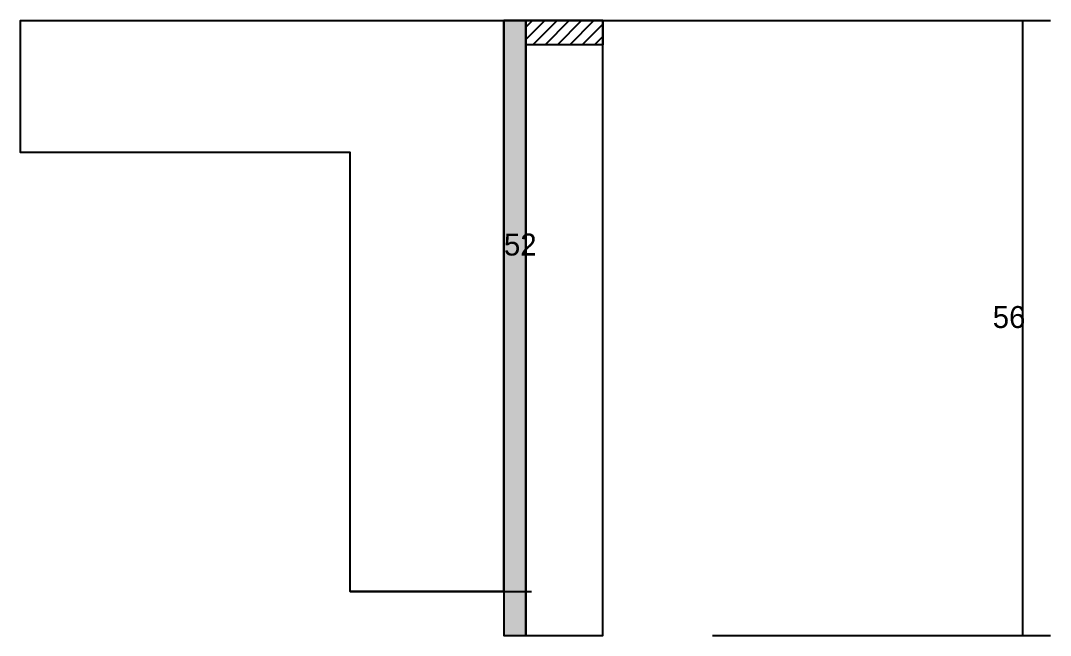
# Model space of a CAD drawing. Header units: metres. Extents: x 51528 to 133537, y 28019 to 29041.
# Drawn here: x 130933.2 to 131120.7, y 28018.6 to 28130.6 of the extents above; entities that cross this region are included whole.
import ezdxf

# ---------------------------------------------------------------- set-up
doc = ezdxf.new("R2010")
doc.units = ezdxf.units.M
for name, color, linetype in [('CONCRETO', 251, 'Continuous'), ('COTA', 241, 'Continuous'), ('Hachura', 253, 'Continuous'), ('Madeira', 126, 'Continuous'), ('Painéis', 200, 'Continuous')]:
    doc.layers.add(name, color=color, linetype=linetype)

msp = doc.modelspace()

# ---------------------------------------------------------------- hatches: boundary and pattern name
at = {"layer": 'Hachura'}
h = msp.add_hatch(color=8, dxfattribs=at)
h.dxf.hatch_style = 1
h.paths.add_polyline_path([(131025.2, 28130.6), (131021.2, 28130.6), (131021.2, 28130.6), (131021.2, 28018.6), (131021.2, 28018.6), (131025.2, 28018.6), (131025.2, 28018.6), (131025.2, 28130.6)])
h = msp.add_hatch(dxfattribs=at)
h.set_pattern_fill('ANSI31', scale=0.5)
h.paths.add_polyline_path([(131039.2, 28130.6), (131039.2, 28126.2), (131039.2, 28126.2), (131025.2, 28126.2), (131025.2, 28126.2), (131025.2, 28130.6), (131025.2, 28130.6), (131039.2, 28130.6)])

# ---------------------------------------------------------------- linework, layer by layer
at = {"layer": 'CONCRETO'}
msp.add_lwpolyline([(131021.2, 28106.6), (131021.2, 28124.6), (131021.2, 28026.6), (130993.2, 28026.6), (130993.2, 28106.6), (130933.2, 28106.6), (130933.2, 28130.6), (131021.2, 28130.6), (131021.2, 28127.6), (131021.2, 28103.6)], close=True, dxfattribs=at)
at = {"layer": 'COTA'}
for p, q in [((130993.2, 28130.6), (131026.2, 28130.6)), ((131021.2, 28026.6), (131021.2, 28130.6)), ((131039.2, 28130.6), (131120.7, 28130.6)), ((131115.7, 28018.6), (131115.7, 28130.6)), ((130993.2, 28026.6), (131026.2, 28026.6)), ((131059.2, 28018.6), (131120.7, 28018.6))]:
    msp.add_line(p, q, dxfattribs=at)
at = {"layer": 'Madeira'}
for points in [[(131039.2, 28130.6), (131039.2, 28126.2), (131025.2, 28126.2), (131025.2, 28130.6)], [(131039.2, 28130.6), (131025.2, 28130.6), (131025.2, 28018.6), (131039.2, 28018.6)]]:
    msp.add_lwpolyline(points, close=True, dxfattribs=at)
at = {"layer": 'Painéis'}
msp.add_lwpolyline([(131025.2, 28130.6), (131021.2, 28130.6), (131021.2, 28018.6), (131025.2, 28018.6)], close=True, dxfattribs=at)

# ---------------------------------------------------------------- texts
at = {"layer": 'COTA'}
for s, p in [('52', (131021.2, 28087.8)), ('56', (131110.2, 28074.6))]:
    msp.add_text(s, height=4, dxfattribs=at).set_placement(p)

doc.saveas('drawing.dxf')
